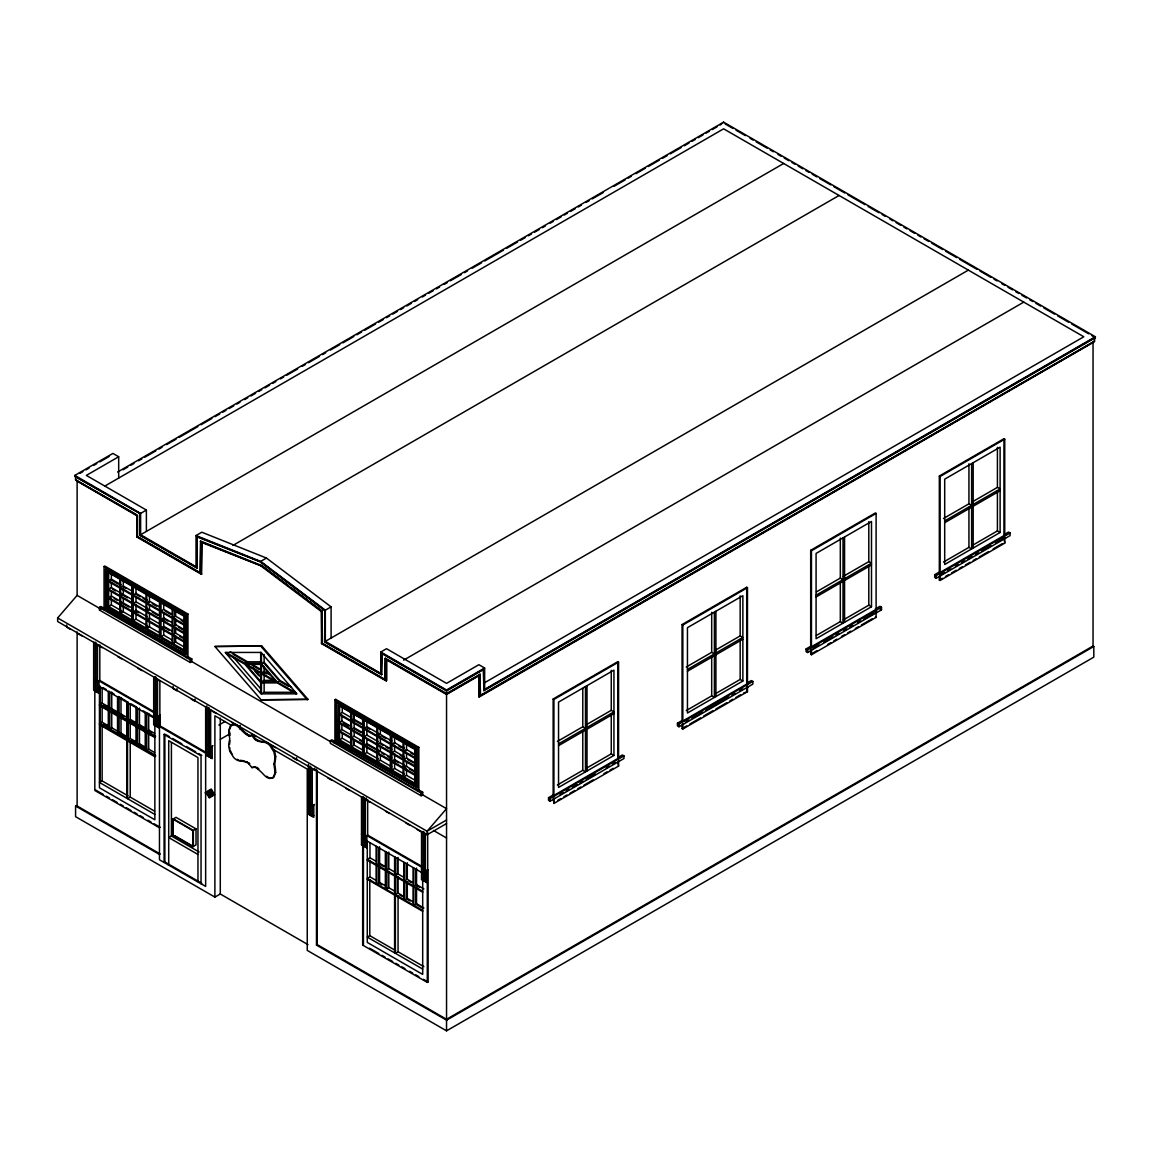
<?xml version="1.0" encoding="UTF-8"?>
<svg xmlns="http://www.w3.org/2000/svg" width="1153" height="1153" viewBox="0 0 1153 1153"><rect width="100%" height="100%" fill="white"/><g stroke="black" fill="none" stroke-linecap="round" stroke-linejoin="round"><path stroke-width="1.5" d="M229.505 729.82L231.292 725.093M240.199 728.552L240.285 728.927A33.509 19.342 60 0 0 246.05 734.259A7.783 4.497 60 0 0 248.947 735.931L251.83 735.585L254.712 739.26A7.783 4.497 60 0 0 257.595 740.918A33.509 19.342 60 0 0 263.374 742.258A11.098 6.414 60 0 1 269.903 745.559L273.895 751.871L274.918 756.916A45.01 25.986 60 0 1 274.587 760.735L274.587 760.764A45.241 26.115 60 0 1 273.866 764.309A45.241 26.115 60 0 1 274.918 772.914L273.131 777.641M275.682 772.467L273.91 777.194L269.903 778.477A11.098 6.414 60 0 1 263.374 774.254A33.509 19.342 60 0 0 257.595 768.921A7.783 4.497 60 0 0 254.712 767.249L251.83 767.581L248.947 763.92A7.783 4.497 60 0 0 246.05 762.248A33.509 19.342 60 0 0 240.285 760.922A11.098 6.414 60 0 1 233.756 757.607L229.764 751.309L228.741 746.25A45.212 26.101 60 0 1 229.793 738.871A45.241 26.115 60 0 1 229.072 734.49A45.01 25.986 60 0 1 228.741 730.267L230.528 725.54L234.535 724.257A11.098 6.414 60 0 1 241.049 728.48A33.509 19.342 60 0 0 246.828 733.812A7.783 4.497 60 0 0 249.711 735.484L252.593 735.153L255.49 738.814A7.783 4.497 60 0 0 258.373 740.485A33.509 19.342 60 0 0 264.138 741.811A11.098 6.414 60 0 1 270.667 745.126L274.673 751.425L275.682 756.469A45.01 25.986 60 0 1 275.351 760.288A45.241 26.115 60 0 1 274.63 763.862A45.241 26.115 60 0 1 275.682 772.467L274.918 772.914M446.542 823.559L427.071 834.801L57.65 621.51L57.65 617.95L77.121 595.38L77.121 480.743M74.815 476.304L140.234 513.618L74.815 476.304L74.815 475.411L112.908 453.417L118.687 456.747L118.687 478.077M79.816 473.407L82.901 471.635M85.971 469.847L89.055 468.075M93.667 465.408L96.751 463.636M99.821 461.863L109.059 456.53M75.579 476.304L75.579 479.85L136.011 514.296M76.357 479.85L76.732 480.513M118.687 456.747L86.36 475.411L146.388 510.073L146.388 531.403M117.577 472.038L723.623 122.16L1095.35 336.777L1095.35 337.656L483.871 690.69L483.496 669.144L483.871 690.69M123.054 469.775L127.724 467.08M130.851 465.279L133.964 463.477M138.648 460.782L141.761 458.98M144.874 457.179L155.785 450.881M158.912 449.079L162.025 447.278M166.709 444.568L176.049 439.178M179.176 437.376L197.884 426.581M200.997 424.78L211.907 418.467M215.034 416.68L219.704 413.97M222.817 412.169L225.945 410.367M229.058 408.58L233.742 405.87M236.855 404.069L239.968 402.267M244.652 399.572L247.765 397.771M250.878 395.969L255.562 393.274M258.676 391.472L261.789 389.671M264.916 387.869L269.586 385.174M272.713 383.373L275.826 381.571M280.496 378.876L283.624 377.074M286.737 375.273L297.647 368.974M302.331 366.279L305.444 364.478M308.557 362.676L319.482 356.378M322.595 354.576L325.708 352.775M330.392 350.065L339.746 344.675M342.859 342.873L353.769 336.575M356.882 334.774L361.566 332.078M364.679 330.277L375.59 323.979M378.717 322.177L383.387 319.467M386.514 317.666L389.628 315.864M392.741 314.077L397.425 311.368M400.538 309.566L403.651 307.765M406.778 305.977L411.448 303.268M414.561 301.466L417.689 299.665M422.358 296.97L425.486 295.168M428.599 293.366L433.269 290.671M436.396 288.87L439.509 287.068M444.193 284.373L447.306 282.571M450.419 280.77L461.33 274.472M464.457 272.67L467.57 270.869M472.254 268.173L481.608 262.769M484.721 260.967L503.429 250.172M506.542 248.371L517.452 242.072M520.579 240.271L525.249 237.576M528.362 235.774L531.49 233.973M534.603 232.171L539.287 229.476M542.4 227.674L545.513 225.873M550.197 223.163L553.31 221.362M556.423 219.574L561.107 216.865M564.221 215.063L567.334 213.262M570.461 211.475L575.131 208.765M578.258 206.963L581.371 205.162M586.041 202.467L589.169 200.665M592.282 198.864L603.192 192.565M614.102 186.267L625.027 179.969M628.14 178.167L631.253 176.366M635.937 173.671L645.291 168.266M648.404 166.464L659.314 160.166M662.427 158.365L667.111 155.669M670.224 153.868L681.135 147.57M684.262 145.768L688.932 143.073M692.059 141.271L695.173 139.47M698.286 137.668L702.97 134.973M706.083 133.172L709.196 131.37M712.323 129.568L716.993 126.859M720.121 125.072L723.623 122.16M104.822 486.076L723.623 128.819L1083.806 336.777L483.554 683.325M136.775 536.952L136.775 515.622L137.538 515.175L137.538 536.505L136.775 536.952L201.415 574.28L201.804 542.126L201.415 574.28M74.815 475.411L140.623 513.402L146.388 510.073M139.844 513.849L139.844 535.179L197.192 567.838L197.192 536.534L261.068 562.073L270.998 569.568M140.623 513.402L140.623 534.733L783.651 163.481M104.058 566.498L187.175 614.491L187.175 657.152L104.058 609.159L104.058 566.498L104.822 566.051L187.953 614.045L187.953 656.706L191.802 658.925L191.802 661.591L330.32 741.566M105.6 569.164L186.022 615.154L185.647 654.486L105.6 608.265L105.6 569.164L186.022 615.154M134.079 586.502L184.869 615.817L184.869 651.373L107.517 607.155L107.906 571.384L132.537 585.609L132.148 621.381M108.67 580.723L119.84 587.165L119.84 579.166L108.67 572.724L108.67 580.723L111.365 579.166L121.137 584.802M122.535 594.054L119.84 595.611L108.67 589.169L108.67 581.602L111.365 580.06L118.341 584.081M140.623 534.733L196.024 566.728L196.024 535.554L201.804 532.21L266.458 558.052L331.098 606.867L331.098 638.041M197.192 567.838L197.192 536.534M108.67 589.169L111.365 587.612L121.137 593.247M200.651 541.132L200.262 573.171L200.651 541.132L261.443 565.446L288.322 585.724M120.604 587.612L131.773 594.054L131.773 586.055L120.604 579.613L120.604 587.612L123.299 586.055L131.673 590.884M122.535 602.5L119.84 604.042L119.84 596.49L108.67 590.048L108.67 597.6L111.365 596.043L121.137 601.693M122.535 611.378L119.84 612.935L108.67 606.492L108.67 598.493L111.365 596.937M191.802 661.591L190.259 662.485L99.446 610.052L99.446 607.386L100.974 606.492L104.822 608.712L103.294 609.606M120.604 596.043L131.773 602.5L131.773 594.934L120.604 588.491L120.604 596.043L123.299 594.501L131.673 599.329M99.446 610.052L100.974 609.159M105.6 608.265L186.022 654.255M107.517 607.155L184.869 651.373M108.67 606.492L111.365 604.936L121.137 610.571M133.301 594.934L145.999 602.27L145.999 594.271L133.301 586.935L133.301 594.934L135.996 593.377L147.281 599.906M120.604 604.489L131.773 610.931L131.773 603.379L120.604 596.937L120.604 604.489L123.299 602.933L131.673 607.775M232.964 545.398L839.067 195.477M148.694 609.159L145.999 610.715L145.999 603.163L133.301 595.827L133.301 603.379L135.996 601.823L147.281 608.337M120.604 613.382L131.773 619.824L131.773 611.825L120.604 605.383L120.604 613.382L123.299 611.825L131.673 616.653M146.777 602.716L159.474 610.052L159.474 602.053L146.777 594.717L146.777 602.716L149.472 601.16L159.345 606.867M146.777 603.61L159.474 610.931L159.474 618.484L146.777 611.162L146.777 603.61L149.472 602.053M133.301 611.825L145.999 619.161L145.999 611.609L133.301 604.273L133.301 611.825L135.996 610.268L147.281 616.783M159.863 601.823L159.863 637.378M146.777 611.162L149.472 609.606L159.345 615.298M148.694 626.483L145.999 628.039L145.999 620.04L133.301 612.719L133.301 620.718L135.996 619.161L147.281 625.675M172.936 609.822L172.936 617.821L184.105 624.263L184.105 616.264L161.016 602.933L161.016 610.931L163.712 609.375L172.071 614.218M146.777 619.593L159.474 626.929L159.474 619.377L146.777 612.041L146.777 619.593L149.472 618.051L159.345 623.744M146.777 620.487L159.474 627.823L159.474 635.822L146.777 628.486L146.777 620.487L149.472 618.93M196.024 535.554L260.679 561.396L266.458 558.052M161.016 619.377L172.172 625.82L172.172 618.267L161.016 611.825L161.016 619.377L163.712 617.821L172.071 622.649M196.803 536.75L261.068 562.073M146.777 628.486L149.472 626.929L159.345 632.637M161.016 620.271L172.172 626.713L172.172 634.265L161.016 627.823L161.016 620.271L163.712 618.714L167.891 621.121M261.443 565.446L322.249 611.349L309.523 601.736M201.415 542.342L261.832 566.123L200.262 541.362M172.936 617.821L175.631 616.264L185.402 621.899M161.016 627.823L163.712 626.266L172.071 631.095M107.517 571.614L184.869 615.817M187.175 614.491L187.953 614.045M172.936 626.266L184.105 632.709L184.105 625.157L172.936 618.714L172.936 626.266L175.631 624.71L185.402 630.345M161.016 636.701L172.172 643.158L172.172 635.159L161.016 628.716L161.016 636.701L163.712 635.159L172.071 639.987M172.936 634.712L184.105 641.154L184.105 633.602L172.936 627.16L172.936 634.712L175.631 633.156L185.402 638.791M95.973 680.039L93.667 679.593M154.488 712.035L99.821 680.472L97.515 681.812L95.973 680.919M172.936 643.59L184.105 650.033L184.105 642.034L172.936 635.591L172.936 643.59L175.631 642.034L185.402 647.683M95.973 690.69L95.209 691.137L95.209 642.12M96.751 691.137L95.973 691.584L95.973 642.567M99.057 691.584L97.515 692.477L97.515 644.484M109.059 691.137L108.296 691.584L108.296 709.801L110.991 708.245M109.506 707.394L102.141 703.143L99.446 704.699L117.534 715.134L118.298 714.687L109.838 709.801L109.838 691.584M118.298 696.47L117.534 696.916L117.534 715.134M186.411 657.599L187.953 656.706M119.062 696.916L118.298 697.363L118.298 715.581L126.758 720.466L127.536 720.02L119.062 715.134L119.062 696.916L126.124 700.995M99.446 607.386L190.259 659.819L191.802 658.925M214.89 646.487L261.832 646.04L308.01 699.367L261.068 699.799L214.89 646.487L261.832 646.04M108.296 710.695L108.296 728.912L109.059 728.465L100.21 723.363L100.21 705.132L99.446 705.578L108.296 710.695L111.755 708.691L118.817 712.77M118.817 731.867L111.755 727.802L109.059 729.359L109.059 711.142L109.838 710.695L109.838 728.912L118.298 733.798L117.534 734.245L117.534 716.027L120.993 714.024L128.041 718.103M127.536 701.802L126.758 702.249L126.758 720.466M109.506 726.505L102.141 722.239L99.446 723.796L126.758 739.577L127.536 739.131L119.062 734.245L119.062 716.027M128.041 737.199L120.993 733.135L118.298 734.692L118.298 716.474L126.758 721.36L130.231 719.357L137.279 723.435M386.125 680.919L321.485 643.59L321.485 611.666L321.86 643.374L386.514 680.702L386.514 659.372L386.514 680.702M154.156 717.166L146.777 712.914L145.999 713.361L145.999 731.578L154.862 736.681M381.513 674.692L381.902 653.146L381.513 674.692L324.555 641.817L324.944 610.297L273.837 571.715M1095.35 336.777L484.649 689.364L484.649 668.034L478.87 664.704L446.542 683.369L386.514 648.707L380.749 652.036L380.749 673.366L325.333 641.371L325.333 610.196L331.098 606.867M156.015 714.687L153.695 714.24M225.988 652.439L244.912 663.379L247.607 661.822L261.616 661.822M128.3 723.017L128.3 739.577L136.775 744.463L135.996 744.91L127.536 740.024L127.536 721.807L135.996 726.693L139.47 724.689L146.517 728.768M206.416 752.678L160.238 726.015L160.238 715.364L157.543 716.474L156.015 715.581M153.695 676.926L153.695 724.906L159.085 728.019L159.085 715.581L160.238 715.364M137.279 742.532L130.231 738.468L126.758 740.471L126.758 798.236L99.446 782.455L102.141 780.898L127.94 795.801M296.148 692.953L277.224 682.028L261.443 663.825L264.138 662.269L264.138 654.457M127.536 702.696L127.536 720.913L145.235 731.132L145.999 730.685L137.538 725.799L137.538 709.239M156.015 725.352L155.237 725.799L155.237 676.782M155.626 756.238L136.775 745.357L136.775 727.139L145.235 732.025L148.694 730.022L154.603 733.423M156.779 725.799L156.015 726.246L156.015 677.229M159.085 726.246L157.543 727.139L157.543 679.146M160.238 726.015L159.474 726.462L205.652 753.125M261.443 672.92L275.495 681.034L261.443 664.805L261.443 672.92L264.138 671.363L269.759 674.606M136.775 745.357L139.47 743.8L146.517 747.865M164.865 861.997L164.086 862.444L164.086 734.461L164.865 734.014L164.865 861.997L201.804 883.328M321.485 643.59L322.249 643.143L322.249 611.349M324.555 641.817L381.902 674.476M325.333 641.371L968.361 270.119M274.673 680.371L264.138 680.371L261.443 681.913L275.495 681.913L261.443 673.813L261.443 693.847L264.138 692.29L295.37 692.29M154.603 752.534L148.694 749.133L145.999 750.689L145.999 732.472L154.862 737.574M277.224 682.028L279.905 680.472L291.565 687.202M308.01 944.638L220.281 893.993L214.89 897.092L75.579 816.67L75.579 806.005L76.357 805.558L160.238 853.998M261.068 699.799L308.01 699.367M218.883 725.05L225.109 721.461M209.111 745.357L206.805 744.91M220.353 739.304L229.706 733.913M240.285 725.367C237.965 729.474 242.764 729.186 240.285 728.927A11.098 6.414 60 0 0 233.756 724.704L231.465 724.963M240.4 729.258L241.049 728.754M212.959 745.789L210.653 747.13L209.111 746.236M127.536 740.903L127.536 798.669L130.231 797.112L154.516 811.135M206.805 705.809L206.805 755.575L208.347 754.682M246.05 734.259L246.828 733.812M209.111 756.022L208.347 756.454L208.347 707.438M212.195 756.901L210.653 757.795L210.653 709.801M248.947 735.931L249.711 735.484M385.361 658.262L384.972 679.809L385.361 658.262L446.932 693.803M251.83 735.585L252.593 735.153M254.712 739.26L255.49 738.814M257.595 740.918L258.373 740.485M334.947 699.799L418.078 747.793L418.078 790.454L334.947 742.46L334.947 699.799L335.725 699.367L418.842 747.346L418.842 790.007L422.69 792.226L422.69 794.893L446.542 808.671L427.071 831.241L427.071 834.801M403.651 660.136L1023.778 302.115M263.374 742.258L264.138 741.811M336.489 702.465L336.878 741.35L416.91 787.557L336.489 741.566L336.489 702.465L416.91 748.456L338.42 703.143M240.285 760.922L241.049 760.476A33.509 19.342 60 0 1 244.854 761.153M338.42 704.915L415.757 749.133L338.42 704.915L338.42 740.457L415.757 784.674L338.42 740.457M246.05 762.248L246.828 761.802A7.783 4.497 60 0 1 247.304 761.96M248.947 763.92L249.711 763.473A7.783 4.497 60 0 0 248.76 762.724M353.423 714.111L353.423 718.91L350.728 720.466L350.728 712.468L339.573 706.025L339.573 714.024L342.268 712.468L350.627 717.296M209.976 791.117L208.664 791.866L209.212 792.817L210.523 792.053L209.442 791.434M251.83 767.581L255.49 766.803L254.712 767.249M209.212 792.817L211.936 796.276M211.114 792.976L211.878 792.529M274.918 756.916L275.682 756.469M211.071 794.258L209.76 795.008L210.84 796.896L212.7 795.829L209.471 790.151M257.595 768.921L258.373 768.475A33.509 19.342 60 0 1 258.863 768.864M339.573 722.47L350.728 728.912L350.728 721.36L339.573 714.918L339.573 722.47L341.879 721.129L351.636 726.765M172.936 819.12L176.02 817.333L196.024 828.892L196.024 844.89L192.955 846.662L172.936 835.103L172.936 819.12L192.955 830.664L196.024 828.892M273.866 764.309L274.63 763.862M351.492 720.913L362.662 727.356L362.662 719.357L351.492 712.914L351.492 720.913L354.187 719.357L363.959 724.992M339.573 730.916L350.728 737.358L350.728 729.791L339.573 723.349L339.573 730.916L341.879 729.575L351.636 735.21M363.036 719.126L363.036 754.682M422.69 794.893L421.148 795.786L330.334 743.354L330.334 740.687L331.877 739.794L335.725 742.013L335.725 699.367M351.492 729.359L362.662 735.801L362.662 728.249L351.492 721.792L351.492 729.359L354.187 727.802L363.959 733.438M199.109 851.995L171.408 835.997L168.713 837.554L197.956 854.445M172.936 835.103L173.325 818.889L193.344 830.448L193.344 846.446L174.867 835.781M334.183 742.907L335.725 742.013M339.573 739.794L350.728 746.236L350.728 738.237L339.573 731.795L339.573 739.794L342.268 738.237L350.627 743.08M379.582 734.014L376.901 735.571L376.901 727.572L364.189 720.25L364.189 728.249L366.885 726.693L378.184 733.207M351.492 737.79L362.662 744.233L362.662 736.681L351.492 730.238L351.492 737.79L354.187 736.234L363.959 741.883M364.189 736.681L376.901 744.016L376.901 736.464L364.189 729.128L364.189 736.681L366.885 735.124L378.184 741.653M380.749 652.036L446.542 690.027L484.649 668.034M448.085 689.58L483.496 669.144M483.871 669.36L446.542 690.921L381.513 653.376M351.492 746.683L362.662 753.125L362.662 745.126L351.492 738.684L351.492 746.683L354.187 745.126L363.959 750.762M446.542 693.587L480.023 674.26L480.412 695.807L480.023 674.26M446.542 694.02L480.412 674.476M479.259 675.586L479.259 696.916L479.259 675.586L446.542 694.466L386.125 659.588M377.665 736.018L390.363 743.354L390.363 735.355L377.665 728.019L377.665 736.018L380.36 734.461L391.645 740.975M379.582 750.906L376.901 752.462L376.901 744.91L364.189 737.574L364.189 745.126L366.885 743.57L378.184 750.084M390.752 735.124L390.752 770.68M167.934 864.664L168.713 864.217L168.713 740.687L197.956 757.564L197.956 881.094L197.192 881.541M377.665 744.463L390.363 751.799L390.363 744.233L377.665 736.911L377.665 744.463L380.36 742.907L391.645 749.421M364.189 754.019L376.901 761.34L376.901 753.341L364.189 746.02L364.189 754.019L366.885 752.462L378.184 758.977M485.053 689.566L1094.961 337.44M391.905 744.233L403.06 750.675L403.06 742.691L391.905 736.234L391.905 744.233L394.6 742.691L404.357 748.326M377.665 752.909L390.363 760.231L390.363 752.678L377.665 745.357L377.665 752.909L380.36 751.352L391.645 757.867M480.023 695.576L1094.586 341.216L1094.586 337.656M478.87 696.7L1094.586 341.216M479.259 696.916L1093.808 342.11L1093.808 341.216M391.905 752.678L403.06 759.121L403.06 751.569L391.905 745.126L391.905 752.678L394.6 751.122L404.357 756.757M377.665 761.787L390.363 769.123L390.363 761.124L377.665 753.788L377.665 761.787L380.36 760.231L391.645 766.759M310.705 804.001L308.399 803.555M403.838 751.122L414.994 757.564L414.994 749.565L403.838 743.123L403.838 751.122L406.533 749.565L416.291 755.215M403.838 752.015L414.994 758.458L414.994 766.01L403.838 759.568L403.838 752.015L406.533 750.459M314.553 804.448L312.247 805.788L310.705 804.895M405.755 766.01L403.06 767.567L403.06 760.014L391.905 753.572L391.905 761.124L394.6 759.568L404.357 765.203M418.078 747.793L418.842 747.346M308.399 764.453L308.399 814.22L309.941 813.341M403.838 759.568L406.533 758.011L416.291 763.646M312.247 814.667L310.705 815.56L310.705 766.543M391.905 770.017L403.06 776.459L403.06 768.46L391.905 762.018L391.905 770.017L394.6 768.46L404.357 774.095M313.789 815.56L312.247 816.454L312.247 768.46M403.838 768.013L414.994 774.456L414.994 766.904L403.838 760.461L403.838 768.013L406.533 766.457L416.291 772.092M403.838 776.891L414.994 783.348L414.994 775.349L403.838 768.907L403.838 776.891L406.533 775.349L416.291 780.985M617.792 661.678L617.792 757.651L622.418 754.984L623.96 755.878L623.96 758.544L550.067 801.205L548.525 800.312L548.525 797.645L553.152 794.979L553.152 698.992L617.792 661.678L618.57 662.11L618.57 758.097L553.916 795.426L553.916 699.439L618.57 662.11M746.712 587.252L746.712 683.225L751.324 680.558L752.866 681.452L752.866 684.118L678.987 726.765L677.445 725.886L677.445 723.219L682.057 720.553L682.057 624.566L746.712 587.252L747.475 587.684L747.475 683.671L682.835 721L682.835 625.012L747.475 587.684M876.871 609.851L875.343 608.957L879.955 606.291L881.497 607.184L881.497 609.851L807.604 652.512L806.077 651.618L806.077 648.952L810.689 646.285L810.689 550.312L875.343 512.984L876.107 513.431L876.107 609.404L811.453 646.732L811.453 550.759L876.107 513.431M1003.96 438.716L1003.96 534.704L1008.587 532.037L1010.114 532.931L1010.114 535.597L936.236 578.244L934.694 577.365L934.694 574.698L939.32 572.032L939.32 476.045L1003.96 438.716L1004.739 439.163L1004.739 535.151L940.084 572.479L940.084 476.492L1004.739 439.163M417.3 790.9L418.842 790.007M330.334 740.687L421.148 793.12L422.69 792.226M363.036 833.331L361.509 834.224L363.815 834.671L365.357 836.444L367.663 835.103L422.329 866.667M361.509 796.896L361.509 844.89L363.036 843.996M364.579 844.89L363.036 845.769L363.036 796.752M364.579 797.934L364.579 845.769L363.815 846.216L363.815 797.199M557.346 741.451L582.784 726.765L585.479 728.321M585.81 725.021L611.263 710.334L613.944 711.891L558.542 743.872M686.251 667.025L711.689 652.339L714.384 653.895M714.73 650.595L740.168 635.908L742.863 637.45L687.447 669.446M816.382 591.907L840.321 578.085L843.016 579.642M843.362 576.327L868.8 561.641L871.495 563.197L816.079 595.193M943.5 518.504L968.938 503.818L971.633 505.374M971.979 502.074L997.417 487.373L1000.112 488.93L944.696 520.925M558.542 745.66L613.944 713.664M687.447 671.233L742.863 639.238M816.079 596.966L871.495 564.97M944.696 522.698L1000.112 490.717M375.864 861.176L369.969 857.774L367.274 859.331L376.123 864.433L376.123 846.216M446.542 819.999L427.071 831.241L57.65 617.95M376.901 846.662L376.901 864.88L379.582 863.323L385.232 866.58M375.864 880.287L369.969 876.871L367.274 878.427L376.123 883.544L376.123 865.326L367.274 860.21M386.125 851.995L386.125 870.212L388.82 868.656L394.47 871.913M388.057 872.417L388.057 887.32L385.361 888.877L385.361 870.659L376.901 865.773L376.901 883.991L379.582 882.434L385.232 885.691M403.709 877.246L398.059 873.988L395.364 875.545L395.364 857.328M557.346 785.006L582.784 770.319L585.479 771.876L585.479 686.554M585.81 768.561L611.263 753.875L613.944 755.431L613.944 670.109L558.542 702.105L558.542 787.427L613.944 755.431M686.251 710.579L711.689 695.893L714.384 697.45L714.384 612.128M714.73 694.135L740.168 679.448L742.863 681.005L742.863 595.683L687.447 627.679L687.447 713.001L742.863 681.005M816.382 635.447L840.321 621.626L843.016 623.182L843.016 537.86M843.362 619.882L868.8 605.181L871.495 606.737L871.495 521.43L816.079 553.426L816.079 638.733L871.495 606.737M943.5 562.059L968.938 547.372L971.633 548.914L971.633 463.607M971.979 545.614L997.417 530.928L1000.112 532.484L1000.112 447.162L944.696 479.158L944.696 564.48L1000.112 532.484M386.125 889.323L394.6 894.209L394.6 875.992L386.125 871.106L386.125 889.323L388.82 887.767L394.47 891.024M404.602 862.66L404.602 880.878L407.297 879.321L412.947 882.578M548.525 797.645L550.067 798.539L623.96 755.878M677.445 723.219L678.987 724.098L752.866 681.452M806.077 648.952L807.604 649.845L881.497 607.184M934.694 574.698L936.236 575.578L1010.114 532.931M362.662 843.78L362.662 945.085L427.302 982.414L428.08 981.967L428.08 869.996L425.385 871.106L423.843 869.319L421.537 868.872L423.079 867.993L366.885 835.55L366.885 847.988L361.509 844.89M421.537 831.558L421.537 879.537L426.927 882.65L426.927 870.212L428.08 869.996M560.07 794.532L563.154 792.76M566.238 790.972L569.308 789.2M572.392 787.427L577.004 784.761M580.089 782.973L583.159 781.201M586.243 779.428L595.481 774.095M606.247 767.869L609.332 766.096M612.416 764.324L615.486 762.537M685.905 721.879L688.99 720.106M692.074 718.333L702.84 712.107M705.924 710.334L729.013 697.003M732.083 695.216L735.167 693.443M739.779 690.777L742.863 689.004M812.995 648.505L819.149 644.959M823.775 642.293L833.014 636.96M836.084 635.173L839.168 633.401M843.78 630.734L846.864 628.961M849.934 627.189L853.018 625.402M857.63 622.735L860.715 620.963M863.799 619.19L874.565 612.964M941.626 574.252L944.696 572.479M947.78 570.692L950.865 568.919M955.477 566.253L958.561 564.48M961.631 562.693L964.715 560.92M967.785 559.147L972.411 556.481M975.481 554.694L978.566 552.921M981.65 551.148L990.874 545.816M995.5 543.149L1004.739 537.817L1005.502 538.264M557.764 800.312L560.848 798.539M563.918 796.752L567.002 794.979M570.086 793.206L574.698 790.54M577.783 788.753L580.853 786.98M583.937 785.207L593.175 779.875M603.941 773.649L607.026 771.876M610.096 770.089L613.18 768.316M682.057 724.992L682.057 728.552L686.684 725.886M689.753 724.098L700.534 717.887M703.618 716.099L712.842 710.781M715.927 708.994L726.707 702.782M729.777 700.995L732.861 699.222M735.931 697.45L740.557 694.783M743.627 692.996L747.475 691.67L747.475 686.338L748.254 686.784M810.689 648.952L810.689 654.284L816.843 650.739M827.623 644.513L830.693 642.74M833.778 640.953L836.862 639.18M841.474 636.514L844.558 634.741M847.628 632.954L850.712 631.181M855.324 628.515L858.409 626.742M861.478 624.955L872.259 618.743M939.32 576.471L939.32 580.031L942.39 578.244M945.474 576.471L948.544 574.698M951.629 572.911L956.241 570.245M959.325 568.472L962.409 566.699M965.479 564.912L970.105 562.246M973.175 560.473L976.26 558.701M979.329 556.913L988.568 551.581M993.194 548.914L1002.418 543.596M395.364 894.656L403.838 899.542L403.838 881.324L395.364 876.439L395.364 894.656L398.059 893.099L403.709 896.357M421.537 879.537L423.079 878.658M553.152 797.775L553.916 803.425L618.57 766.096L618.57 760.764L619.334 761.211M682.057 728.552L682.835 728.999L747.475 691.67M810.689 654.284L811.453 654.731L876.107 617.403L876.107 612.07M939.32 580.031L940.084 580.463L1004.739 543.149L1004.739 537.817M424.607 879.537L423.079 880.431L423.079 831.414M413.841 867.993L413.841 886.21L416.536 884.654L423.9 888.905M424.607 832.596L424.607 880.431L423.843 880.878L423.843 831.861M316.484 769.181L316.484 945.085L317.248 944.638L447.321 1019.742M404.602 899.989L413.062 904.874L413.062 886.657L404.602 881.771L404.602 899.989L407.297 898.432L412.947 901.689M422.69 892.206L413.841 887.104L413.841 905.321L416.536 903.765L423.9 908.016M395.58 950.548L369.782 935.645L367.274 937.086L394.6 952.868L394.6 895.103M362.662 945.085L363.426 944.638L363.426 845.106M395.364 895.535L395.364 953.3L398.059 951.744L423.872 966.646M273.376 749.565L307.246 769.123L307.246 950.418L446.542 1030.84L1093.808 657.152L1093.808 646.487L1093.044 646.04L446.542 1019.295L446.542 690.027M316.484 945.085L446.542 1020.174L1093.808 646.487M272.973 777.771L270.667 778.03A11.098 6.414 60 0 1 269.37 777.713M244.912 663.379L260.679 663.379L260.679 652.439M261.443 682.907L277.224 682.907L296.148 693.847M725.165 123.947L732.933 128.43M736.046 130.217L745.371 135.607M750.026 138.288L753.14 140.089M756.238 141.877L767.12 148.16M770.233 149.962L773.332 151.749M778.001 154.444L781.1 156.232M784.213 158.033L788.868 160.714M791.981 162.515L795.094 164.302M798.193 166.104L802.863 168.799M805.961 170.586L809.075 172.388M812.188 174.175L816.843 176.87M819.956 178.657L830.823 184.941M833.936 186.728L844.803 193.012M847.916 194.814L865.009 204.672M868.123 206.473L878.99 212.743M882.103 214.544L885.201 216.332M889.871 219.027L892.97 220.828M896.083 222.615L900.738 225.311M903.851 227.098L906.964 228.899M910.063 230.686L914.733 233.382M917.831 235.169L920.944 236.97M924.057 238.757L928.713 241.453M931.826 243.254L942.693 249.524M945.806 251.325L956.687 257.609M959.786 259.396L976.879 269.269M979.992 271.056L990.859 277.34M993.972 279.127L997.071 280.928M1001.741 283.624L1004.854 285.411M1007.953 287.198L1012.622 289.893M1015.721 291.695L1018.834 293.482M1021.933 295.283L1026.602 297.964M1029.701 299.766L1032.814 301.553M1035.927 303.354L1040.582 306.049M1043.696 307.837L1054.563 314.12M1057.676 315.908L1068.557 322.191M1071.656 323.979L1088.749 333.851M1091.862 335.653L1095.35 337.656M939.32 476.045L940.084 476.492M1003.96 534.704L1005.502 535.597M1004.739 543.149L1003.96 537.37M939.32 572.032L940.848 572.911M939.32 574.698L940.848 575.578M810.689 550.312L811.453 550.759M879.955 608.957L881.497 609.851M875.343 611.623L876.871 612.517M875.343 616.956L876.107 617.403M810.689 646.285L812.231 647.179M682.057 624.566L682.835 625.012M746.712 683.225L748.254 684.118M682.057 720.553L683.599 721.432M683.599 724.098L682.835 723.666L682.835 728.999M553.152 698.992L553.916 699.439M617.792 757.651L619.334 758.544M618.57 766.096L617.792 762.09M381.902 653.146L445.015 689.58M75.579 479.85L137.149 515.405L137.149 536.736L201.804 574.05M384.972 658.478L446.932 694.25M76.357 480.743L136.775 515.622M139.844 535.179L196.803 568.054M137.538 536.505L200.651 572.94M322.249 643.143L385.361 679.593M553.152 794.979L554.694 795.873M554.694 798.539L553.916 798.092L553.916 803.425M123.299 586.935L126.095 588.549M135.996 594.271L140.234 596.721M143.058 598.349L145.883 599.978M152.297 603.682L156.52 606.118M165.095 611.076L170.687 614.29M181.208 620.372L184.004 621.986M354.187 720.25L361.163 724.271M366.885 727.572L369.709 729.2M381.773 736.162L385.996 738.612M398.779 745.991L401.575 747.605M410.713 752.88L413.495 754.48M161.016 610.931L172.172 617.374L172.172 609.375M339.573 714.024L350.728 720.466M364.189 728.249L376.901 735.571M108.67 581.602L119.84 588.059L119.84 595.611M230.139 651.733L247.607 661.822M250.734 663.624L260.564 669.302M233.05 654.299L247.607 662.701M252.132 665.324L259.166 669.374M264.138 672.257L266.948 673.871M279.905 681.365L288.654 686.41M225.988 653.333L244.912 664.258L260.679 682.475M112.763 589.298L115.559 590.913M123.299 595.38L127.479 597.802M152.297 612.113L157.932 615.385M178.427 627.203L184.004 630.432M354.187 728.682L361.163 732.717M380.36 743.8L383.185 745.429M385.996 747.058L388.82 748.686M400.177 755.229L402.974 756.844M407.917 759.712L413.495 762.926M343.277 722.83L348.855 726.044M133.301 603.379L145.999 610.715M114.161 598.551L116.957 600.165M123.299 603.826L128.877 607.054M135.996 611.162L138.821 612.791M163.712 627.16L169.289 630.374M179.825 636.456L182.606 638.07M359.765 740.356L362.561 741.955M366.885 744.463L376.772 750.171M381.773 753.053L384.598 754.682M387.408 756.31L390.233 757.939M394.6 760.461L398.779 762.868M409.315 768.95L414.893 772.179M108.67 597.6L119.84 604.042M364.189 745.126L376.901 752.462M391.905 761.124L403.06 767.567M108.67 598.493L119.84 604.936L119.84 612.935M133.301 620.718L145.999 628.039M77.121 595.38L99.489 608.294M433.499 830.463L446.542 838M70.535 629.394L66.687 627.174L66.687 624.955M78.044 633.732L81.892 635.952M98.437 645.507L102.286 647.727M117.678 656.619L121.526 658.839M138.072 668.394L141.92 670.614M156.159 678.829L160.008 681.048M191.182 699.049L195.03 701.269L195.03 699.049M212.354 711.271L216.202 713.491M231.594 722.383L235.443 724.603M252.363 734.375L256.211 736.594M271.604 745.487L275.452 747.706M292.776 757.708L296.624 759.928L296.624 757.708M310.863 768.143L314.711 770.363L314.711 768.143M327.798 777.915L331.646 780.149M345.886 788.364L349.734 790.583M370.127 802.358L366.279 800.139L366.279 797.919M385.52 811.251L389.368 813.47M405.914 823.026L409.762 825.245M417.256 829.583L421.104 831.803M231.825 725.583L214.89 715.797L214.89 897.092M245.675 733.582L250.287 736.248M254.914 738.914L257.984 740.687M153.724 712.482L99.057 680.919L99.057 693.357L93.667 690.258L93.667 642.264M103.165 687.736L106.105 689.436M111.236 692.405L114.061 694.034M131.125 703.878L136.775 707.135L135.996 707.582L135.996 725.799L136.775 725.352L128.3 720.466L128.3 702.249M143.188 710.839L145.999 712.468L145.235 712.914L145.235 731.132M153.378 717.613L99.446 686.482L99.446 787.787L154.862 819.783L154.862 725.41M422.69 873.095L367.274 841.113L367.274 942.419L422.69 974.415L422.69 878.427M365.357 845.322L366.885 846.216L365.357 847.109L365.357 799.115M425.385 879.984L426.927 880.878L425.385 881.771L425.385 833.778M311.483 815.113L309.941 815.113L309.941 766.096M363.815 845.322L364.579 845.769M423.843 879.984L424.607 880.431M206.805 755.575L212.195 758.688L212.195 746.236M308.399 814.22L313.789 817.333L313.789 804.895M166.407 734.908L169.477 736.681M172.561 738.468L181.799 743.8M186.411 746.467L195.65 751.799M198.72 753.572L201.804 755.345M164.086 734.461L201.04 755.791L201.04 883.76M103.611 704.872L108.036 707.438M111.755 709.585L115.992 712.021M120.993 714.918L123.818 716.546M130.231 720.25L135.867 723.507M140.868 726.39L143.693 728.019M148.694 730.916L151.648 732.616M379.582 864.217L383.819 866.652M408.71 881.022L411.535 882.65M416.536 885.547L419.476 887.248M109.059 709.354L100.21 704.252L100.21 686.035M155.626 736.248L146.777 731.132L146.777 712.914M376.901 864.88L385.361 869.766L385.361 851.548M386.125 870.212L403.838 880.431L403.838 862.213M404.602 880.878L413.062 885.763L413.062 867.546M413.841 886.21L422.69 891.312M109.059 711.142L117.534 716.027M103.655 724.012L106.696 725.77M121.872 734.533L124.899 736.277M131.745 740.226L134.786 741.984M139.34 744.607L145.408 748.11M399.572 894.858L402.613 896.616M407.168 899.239L410.209 900.997M416.276 904.5L422.344 908.002M378.89 883.14L381.917 884.884M155.626 755.345L146.777 750.243L146.777 732.025M376.901 883.991L385.361 888.877M413.841 905.321L422.69 910.423M154.862 756.685L99.446 724.689L100.21 724.243L100.21 782.008M367.274 879.321L422.69 911.317M127.536 798.669L154.862 814.45M395.364 953.3L422.69 969.082M95.598 790.007L103.294 794.446M106.364 796.233L109.449 798.006M112.518 799.778L117.145 802.445M120.215 804.232L123.299 806.005M126.383 807.777L130.995 810.444M134.079 812.231L137.149 814.004M140.234 815.776L143.318 817.563M147.93 820.23L151.014 822.003M154.084 823.775L160.238 827.335M369.58 948.198L378.818 953.531M381.902 955.304L384.972 957.076M388.057 958.864L392.669 961.53M395.753 963.303L398.823 965.075M401.907 966.863L404.991 968.635M409.603 971.302L412.688 973.074M415.757 974.861L418.842 976.634M423.454 979.301L428.08 981.967M159.474 827.782L94.82 790.454L94.82 690.921M75.579 806.005L159.474 854.445M260.679 561.396L325.333 610.196M260.679 562.289L324.555 610.514M291.147 587.857L306.698 599.603M261.443 566.339L321.485 611.666M261.068 646.487L307.246 699.799M264.138 662.269L279.905 680.472M264.138 663.263L278.19 679.477M252.838 667.76L261.039 677.215M254.366 670.513L258.863 675.716M260.679 681.481L246.627 665.252L260.679 673.366L260.679 693.4M233.31 657.124L261.068 689.177M211.33 790.338L211.878 791.275M212.426 792.212L214.054 795.051M210.567 789.517L213.824 795.181M210.567 790.771L211.114 791.722M211.648 792.659L213.291 795.484L214.602 794.734L211.33 789.07L207.583 791.246L209.212 794.071L210.523 793.307L211.619 795.195M208.664 790.612L209.212 791.563M209.76 793.754L210.84 795.642M209.976 797.4L207.266 792.688L205.681 793.595L205.133 792.659L207.266 791.434L210.523 797.083L209.212 797.847L205.911 792.212M206.488 791.866L209.76 797.53M231.609 753.154L232.229 754.249M230.528 750.862L231.292 752.592M229.62 747.432L229.966 749.133M1093.044 342.11L1093.044 646.04M997.417 447.35L997.417 487.373M997.417 490.89L997.417 530.928M973.175 462.713L973.175 548.035M968.938 463.794L968.938 503.818M968.938 507.334L968.938 547.372M940.084 575.131L940.084 580.463M936.236 575.578L936.236 578.244M868.8 521.617L868.8 561.641M868.8 565.157L868.8 605.181M844.558 536.981L844.558 622.289M840.321 538.047L840.321 578.085M840.321 581.602L840.321 621.626M811.453 649.398L811.453 654.731M807.604 649.845L807.604 652.512M746.712 685.891L746.712 691.223M740.168 595.87L740.168 635.908M740.168 639.425L740.168 679.448M715.927 611.234L715.927 696.556M711.689 612.315L711.689 652.339M711.689 655.855L711.689 695.893M678.987 724.098L678.987 726.765M611.263 670.297L611.263 710.334M611.263 713.851L611.263 753.875M587.007 685.66L587.007 770.982M582.784 688.485L582.784 726.765M582.784 732.025L582.784 770.319M550.067 798.539L550.067 801.205M446.542 1020.174L446.542 1030.84M427.691 832.437L427.691 869.766M427.302 870.429L427.302 982.414M421.148 793.12L421.148 795.786M416.536 748.686L416.536 787.787M416.536 868.094L416.536 884.654M416.536 887.205L416.536 903.765M415.757 869.304L415.757 884.207M415.757 888.415L415.757 903.318M415.383 749.349L415.383 784.89M407.297 862.761L407.297 879.321M407.297 881.872L407.297 898.432M406.533 744.766L406.533 749.565M406.533 753.485L406.533 758.011M406.533 761.917L406.533 766.457M406.533 768.95L406.533 775.349M406.533 863.972L406.533 878.874M406.533 883.083L406.533 897.985M398.059 857.428L398.059 873.988M398.059 876.539L398.059 893.099M398.059 895.737L398.059 951.744M397.295 858.639L397.295 873.542L394.6 875.098L394.6 856.881M397.295 877.75L397.295 892.653M394.6 736.291L394.6 742.691M394.6 745.083L394.6 751.122M394.6 753.529L394.6 759.568M394.6 762.061L394.6 768.46M388.82 852.096L388.82 868.656M388.82 871.207L388.82 887.767M388.057 853.306L388.057 868.209M380.36 729.662L380.36 734.461M380.36 736.868L380.36 742.907M380.36 746.813L380.36 751.352M380.36 755.431L380.36 760.231M379.582 846.763L379.582 863.323M379.582 865.874L379.582 882.434M378.818 847.974L378.818 862.876M378.818 867.085L378.818 881.987M369.969 842.872L369.969 857.774M369.969 860.311L369.969 876.871M369.782 879.624L369.782 935.645M367.663 799.562L367.663 835.103M366.885 721.893L366.885 726.693M366.885 729.085L366.885 735.124M366.885 739.044L366.885 743.57M366.885 746.063L366.885 752.462M354.187 712.958L354.187 719.357M354.187 721.749L354.187 727.802M354.187 730.195L354.187 736.234M354.187 740.327L354.187 745.126M353.423 739.88L353.423 744.679M342.268 706.068L342.268 712.468M342.268 733.438L342.268 738.237M341.879 715.091L341.879 721.129M341.879 725.05L341.879 729.575M338.795 704.699L338.795 740.24M317.248 770.521L317.248 944.638M264.138 666.506L264.138 671.363M264.138 673.871L264.138 680.371M264.138 681.365L264.138 692.29M261.443 652.886L261.443 663.825M220.281 718.074L220.281 893.993M209.111 707.884L209.111 756.901M205.652 706.919L205.652 886.426L159.474 859.778L159.474 715.797M192.955 830.664L192.955 846.662M190.259 659.819L190.259 662.485M185.647 615.385L185.647 654.486M184.48 616.048L184.48 651.589M176.942 688.615L176.942 690.834L173.094 688.615L173.094 686.381M175.631 609.865L175.631 616.264M175.631 618.671L175.631 624.71M175.631 627.117L175.631 633.156M175.631 635.634L175.631 642.034M174.867 611.018L174.867 615.817M174.867 619.737L174.867 624.263M174.867 628.183L174.867 632.709M174.867 636.802L174.867 641.601M171.408 742.719L171.408 835.997M163.712 602.976L163.712 609.375M163.712 613.295L163.712 617.821M163.712 620.228L163.712 626.266M163.712 628.76L163.712 635.159M159.863 681.365L159.863 715.134M149.472 594.761L149.472 601.16M149.472 605.066L149.472 609.606M149.472 613.511L149.472 618.051M149.472 620.53L149.472 626.929M148.694 713.462L148.694 730.022M148.694 732.573L148.694 749.133M145.235 732.025L145.235 750.243L145.999 749.796L137.538 744.91L137.538 726.693M139.47 708.129L139.47 724.689M139.47 728.898L139.47 743.8M136.775 708.028L136.775 726.246M135.996 586.978L135.996 593.377M135.996 597.297L135.996 601.823M135.996 604.23L135.996 610.268M135.996 612.762L135.996 619.161M135.996 726.693L135.996 744.91M130.231 704.454L130.231 719.357M130.231 721.908L130.231 738.468M130.231 741.105L130.231 797.112M126.758 721.36L126.758 739.577M123.299 581.256L123.299 586.055M123.299 588.448L123.299 594.501M123.299 598.407L123.299 602.933M123.299 605.426L123.299 611.825M120.993 697.464L120.993 714.024M120.993 716.575L120.993 733.135M111.755 692.131L111.755 708.691M111.755 711.242L111.755 727.802M111.365 574.367L111.365 579.166M111.365 583.072L111.365 587.612M111.365 591.518L111.365 596.043M111.365 598.537L111.365 604.936M109.059 692.031L109.059 710.248M107.906 571.384L107.906 606.939M105.99 568.948L105.99 608.049M102.141 688.226L102.141 703.143M102.141 705.679L102.141 722.239M102.141 726.635L102.141 780.898M99.821 644.931L99.821 680.472M77.121 631.887L77.121 806.005M241.049 760.476A11.098 6.414 60 0 1 239.81 760.375M238.512 759.971A11.098 6.414 60 0 1 237.158 759.294M246.324 761.629A33.509 19.342 60 0 1 246.828 761.802M268.029 777.122A11.098 6.414 60 0 1 266.689 776.243M229.634 731.91A45.01 25.986 60 0 0 229.836 734L229.851 734.043A45.241 26.115 60 0 0 230.038 735.484M229.577 744.507A45.212 26.101 60 0 1 230.038 740.759M256.687 767.278A7.783 4.497 60 0 1 257.652 767.898M261.068 652.439L225.21 652.439L261.068 693.847L296.912 693.847L261.068 652.439M260.679 664.373L246.627 664.373L260.679 672.473L260.679 664.373"/></g></svg>
